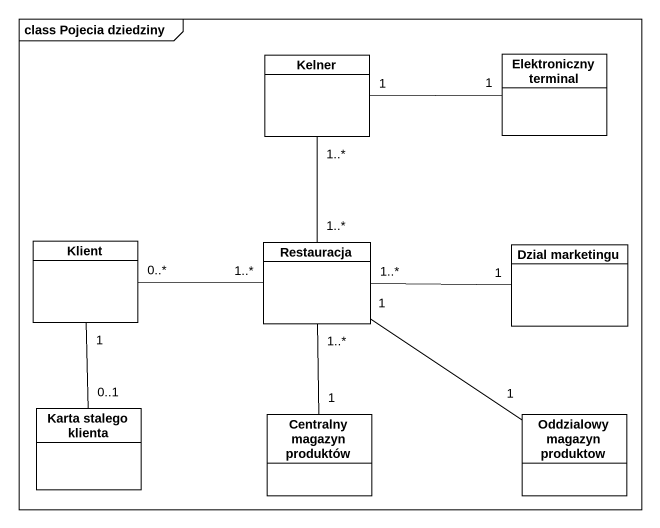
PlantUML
@startuml
mainframe class Pojecia dziedziny
hide circle
hide empty members
class Kelner
class "Elektroniczny terminal" as Elektroniczny_terminal
class Klient
class Restauracja
class "Dzial marketingu" as Dzial_marketingu
class "Karta stalego klienta" as Karta_stalego_klienta
class "Centralny magazyn produktów" as Centralny_magazyn_produktów
class "Oddzialowy magazyn produktow" as Oddzialowy_magazyn_produktow
Kelner "1" -right- "1" Elektroniczny_terminal
Klient "1" -- "0..1" Karta_stalego_klienta
Restauracja "1..*" -up- "1..*" Kelner
Restauracja "1..*" -left- "0..*" Klient
Restauracja "1..*" -right- "1" Dzial_marketingu
Restauracja "1..*" -- "1" Centralny_magazyn_produktów
Restauracja "1" -- "1" Oddzialowy_magazyn_produktow
@enduml
